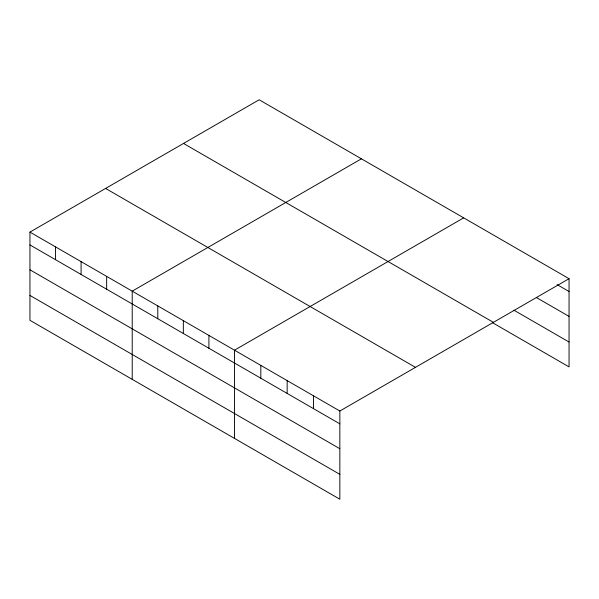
<?xml version="1.0" encoding="UTF-8"?>
<svg xmlns="http://www.w3.org/2000/svg" width="599" height="599" viewBox="0 0 599 599"><rect width="100%" height="100%" fill="white"/><g stroke="black" fill="none" stroke-linecap="round" stroke-linejoin="round"><path stroke-width="0.9" d="M339.843 448.718L339.843 411.019L29.95 232.105L29.95 320.308L339.843 499.222L339.843 448.718L29.95 269.805M492.423 322.651L569.05 366.895L569.05 278.692L259.157 99.778L29.95 232.105M361.422 158.817L132.214 291.151L132.214 379.354M463.686 217.856L234.479 350.19L234.479 438.393M339.843 411.019L569.05 278.692M557.077 284.6L569.05 291.518M536.322 297.493L569.05 316.392M513.972 310.222L569.05 342.022M183.519 143.446L493.411 322.359M105.589 188.438L415.481 367.352M29.95 244.931L339.843 423.845M29.95 295.434L339.843 474.348M313.502 395.812L313.502 408.638M287.161 380.605L287.161 393.431M260.82 365.397L260.82 378.224M208.916 335.433L208.916 348.251M183.346 320.667L183.346 333.493M157.784 305.909L157.784 318.735M106.652 276.386L106.652 289.212M81.082 261.628L81.082 274.454M55.52 246.863L55.52 259.689"/></g></svg>
